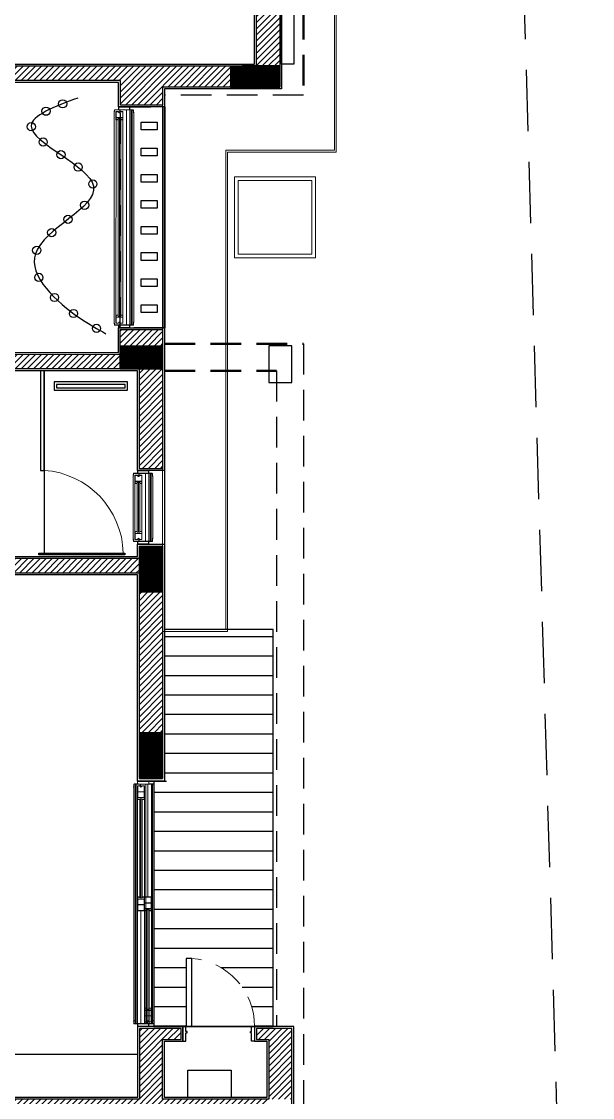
# Model space of a CAD drawing. Extents: x 233 to 569, y -241 to -74.
# Drawn here: x 301.48 to 306.14, y -186.35 to -177.58 of the extents above; entities that cross this region are included whole.
import ezdxf

# ---------------------------------------------------------------- set-up
doc = ezdxf.new("R2010")
doc.units = 0
doc.header["$MEASUREMENT"] = 0
doc.linetypes.add('TRAZOS', pattern=[0.75, 0.5, -0.25])
doc.layers.get('0').update_dxf_attribs({"linetype": 'CONTINUOUS', "lineweight": 50})
for name, color, linetype in [('00 - Muebles', 253, 'CONTINUOUS'), ('2D 00 TERRENO RETIROS', 205, 'CONTINUOUS'), ('2D N 0 PB ABER CORTE', 1, 'CONTINUOUS'), ('2D N 0 PB DECO MUEBLES', 251, 'CONTINUOUS'), ('2D N 0 PB INST SANIT ART', 7, 'CONTINUOUS'), ('2D N 0 PB MUROS MAMP', 1, 'CONTINUOUS'), ('2D N 0 PB MUROS MAMP HATCH', 10, 'CONTINUOUS'), ('2D N 0 PB MUROS REVOQUES', 7, 'CONTINUOUS'), ('2D N 0 PB PROYECCIONES', 7, 'CONTINUOUS'), ('2D N 0 PB REVESTIMIENTO MURETE PIEDRA', 5, 'CONTINUOUS'), ('2D N 0 PB SOLADO DECK EXTERIOR', 9, 'CONTINUOUS'), ('2D N 00 EST PL COL BORDES', 7, 'CONTINUOUS'), ('2D N 00 EST PL COL HATCH', 92, 'CONTINUOUS')]:
    doc.layers.add(name, color=color, linetype=linetype)
for name, color, linetype, lineweight in [('2D N 0 PB ABER VISTA', 1, 'CONTINUOUS', 9), ('2D N 0 PB CIELORRASOS LINEAS', 172, 'CONTINUOUS', 9), ('2D N 0 PB SOLADO PERIMETRAL EXTERIOR', 254, 'CONTINUOUS', 9)]:
    doc.layers.add(name, color=color, linetype=linetype, lineweight=lineweight)
pattern_1 = [(45, (280.611325, -54.484004), (-0.025, 0.025), [])]

msp = doc.modelspace()

# ---------------------------------------------------------------- hatches: boundary and pattern name
at = {"layer": '2D N 0 PB MUROS MAMP HATCH'}
h = msp.add_hatch(dxfattribs=at)
h.set_pattern_fill('JIS_WOOD', color=256, scale=0.05)
h.set_pattern_definition([(45, (280.679685, -56.111982), (-0.025, 0.025), [])])
h.paths.add_polyline_path([(303.3984, -177.9466), (303.5884, -177.9466), (303.5884, -177.1486), (303.3984, -177.1486)])
h = msp.add_hatch(dxfattribs=at)
h.set_pattern_fill('JIS_WOOD', color=256, scale=0.05)
h.set_pattern_definition(pattern_1)
h.paths.add_polyline_path([(302.2888, -178.0654), (302.2888, -178.2654), (302.6327, -178.2654), (302.6327, -178.1189), (303.188, -178.1199), (303.188, -177.9464), (300.1885, -177.9454), (300.1885, -178.0654)])
h = msp.add_hatch(dxfattribs=at)
h.set_pattern_fill('JIS_WOOD', color=256, scale=0.05)
h.set_pattern_definition(pattern_1)
h.paths.add_polyline_path([(302.6338, -180.0954), (302.2887, -180.0954), (302.2887, -180.2271), (302.6338, -180.2271)])
h = msp.add_hatch(dxfattribs=at)
h.set_pattern_fill('JIS_WOOD', color=256, scale=0.05)
h.set_pattern_definition(pattern_1)
h.paths.add_polyline_path([(300.266, -180.2954), (300.246, -180.2954), (300.1832, -180.2954), (300.1832, -180.4154), (302.2887, -180.4154), (302.2887, -180.2954)])
h = msp.add_hatch(dxfattribs=at)
h.set_pattern_fill('JIS_WOOD', color=256, scale=0.05)
h.set_pattern_definition(pattern_1)
h.paths.add_polyline_path([(302.4438, -181.2289), (302.6338, -181.2289), (302.6338, -180.4171), (302.4438, -180.4171)])
h = msp.add_hatch(dxfattribs=at)
h.set_pattern_fill('JIS_WOOD', color=256, scale=0.05)
h.set_pattern_definition(pattern_1)
h.paths.add_polyline_path([(300.3408, -181.9589), (300.3408, -182.0789), (302.4438, -182.0789), (302.4438, -181.9589)])
h = msp.add_hatch(dxfattribs=at)
h.set_pattern_fill('JIS_WOOD', color=256, scale=0.05)
h.set_pattern_definition(pattern_1)
h.paths.add_polyline_path([(302.6338, -182.2324), (302.4438, -182.2324), (302.4438, -183.3803), (302.6338, -183.3803)])
h = msp.add_hatch(dxfattribs=at)
h.set_pattern_fill('JIS_WOOD', color=256, scale=0.05)
h.set_pattern_definition([(45, (302.563596, -186.29379), (-0.025, 0.025), [])])
h.paths.add_polyline_path([(302.4438, -186.3677), (300.177, -186.3677), (300.177, -186.5577), (303.4984, -186.5577), (303.4984, -186.3677), (302.6338, -186.3677), (302.6338, -185.88), (302.7838, -185.88), (302.7838, -185.79), (302.4438, -185.79)])
h = msp.add_hatch(dxfattribs=at)
h.set_pattern_fill('JIS_WOOD', color=256, scale=0.05)
h.set_pattern_definition(pattern_1)
h.paths.add_polyline_path([(303.6884, -185.79), (303.4984, -185.79), (303.3989, -185.79), (303.3989, -185.88), (303.4984, -185.88), (303.4984, -186.3677), (303.6884, -186.3677)])
at = {"layer": '2D N 0 PB SOLADO DECK EXTERIOR'}
h = msp.add_hatch(dxfattribs=at)
h.set_pattern_fill('LINE', color=256, scale=0.05)
h.set_pattern_definition([(0, (280.61132, -54.484), (0, 0.15875), [])])
h.paths.add_polyline_path([(303.5339, -182.5393), (302.6488, -182.5393), (302.6488, -183.775), (302.5631, -183.775), (302.5631, -185.775), (302.8262, -185.775), (302.8262, -185.2192), (302.8712, -185.2192, -0.390764), (303.3839, -185.775), (303.5339, -185.775)])
at = {"layer": '2D N 00 EST PL COL HATCH'}
h = msp.add_hatch(dxfattribs=at)
h.set_pattern_fill('NET', color=256, scale=0.002, angle=90)
h.set_pattern_definition([(90, (280.679709, -54.566724), (-0.00635, 2e-18), []), (180, (280.679709, -54.566724), (-2e-18, -0.00635), [])])
h.paths.add_polyline_path([(303.5884, -177.9466), (303.1884, -177.9466), (303.1884, -178.119), (303.5884, -178.119)])
h = msp.add_hatch(dxfattribs=at)
h.set_pattern_fill('NET', color=256, scale=0.002, angle=90)
h.set_pattern_definition([(90, (279.725062, -56.847218), (-0.00635, 2e-18), []), (180, (279.725062, -56.847218), (-2e-18, -0.00635), [])])
h.paths.add_polyline_path([(302.6338, -180.2271), (302.2887, -180.2271), (302.2887, -180.4154), (302.6338, -180.4154)])
h = msp.add_hatch(dxfattribs=at)
h.set_pattern_fill('NET', color=256, scale=0.002, angle=90)
h.set_pattern_definition([(90, (279.725062, -58.597486), (-0.00635, 2e-18), []), (180, (279.725062, -58.597486), (-2e-18, -0.00635), [])])
h.paths.add_polyline_path([(302.6338, -181.8589), (302.4438, -181.8589), (302.4438, -182.2324), (302.6338, -182.2324)])
h = msp.add_hatch(dxfattribs=at)
h.set_pattern_fill('NET', color=256, scale=0.002, angle=90)
h.set_pattern_definition([(90, (279.725062, -60.11896), (-0.00635, 2e-18), []), (180, (279.725062, -60.11896), (-2e-18, -0.00635), [])])
h.paths.add_polyline_path([(302.6338, -183.3803), (302.4438, -183.3803), (302.4438, -183.7539), (302.6338, -183.7539)])

# ---------------------------------------------------------------- linework, layer by layer
at = {"linetype": 'TRAZOS', "ltscale": 0.5}
for p, q in [((303.7833, -168.8564), (303.7834, -178.1839)), ((302.6488, -180.2121), (303.7834, -180.2121)), ((302.6488, -180.4321), (303.5634, -180.4321))]:
    msp.add_line(p, q, dxfattribs=at)
at = {"color": 252, "true_color": 0x939598}
msp.add_line((302.6477, -178.2804), (302.6476, -180.0804), dxfattribs=at)
msp.add_line((302.6477, -178.2804), (302.6476, -180.0804), dxfattribs=at)
msp.add_lwpolyline([(303.2745, -178.0399), (303.2746, -178.0399)])
at = {"layer": '00 - Muebles'}
msp.add_lwpolyline([(303.4984, -180.5271), (303.6884, -180.5271), (303.6884, -180.2271), (303.4984, -180.2271)], close=True, dxfattribs=at)
at = {"layer": '2D 00 TERRENO RETIROS', "color": 252, "linetype": 'TRAZOS', "true_color": 0x939598}
msp.add_lwpolyline([(305.3769, -168.2415), (305.3769, -170.4808), (306.1389, -196.4174), (283.761, -193.0815), (283.761, -165.9198)], dxfattribs=at)
at = {"layer": '2D N 0 PB ABER CORTE'}
msp.add_line((302.8262, -185.775), (302.8712, -185.775), dxfattribs=at)
for points in [[(302.5885, -178.4674), (302.458, -178.4674), (302.458, -178.4047), (302.5885, -178.4047)], [(302.5889, -178.68), (302.4585, -178.68), (302.4585, -178.6174), (302.5889, -178.6174)], [(302.5889, -178.8927), (302.4585, -178.8927), (302.4585, -178.83), (302.5889, -178.83)], [(302.5885, -179.1054), (302.458, -179.1054), (302.458, -179.0427), (302.5885, -179.0427)], [(302.5889, -179.318), (302.4585, -179.318), (302.4585, -179.2554), (302.5889, -179.2554)], [(302.5889, -179.5307), (302.4585, -179.5307), (302.4585, -179.468), (302.5889, -179.468)], [(302.5889, -179.7434), (302.4585, -179.7434), (302.4585, -179.6807), (302.5889, -179.6807)], [(302.588, -179.956), (302.4575, -179.956), (302.4575, -179.8934), (302.588, -179.8934)], [(302.8262, -185.775), (302.8712, -185.775), (302.8712, -185.2192), (302.8262, -185.2192)], [(302.8338, -185.815), (302.8238, -185.815), (302.8238, -185.775), (302.7988, -185.775), (302.7988, -185.895), (302.8238, -185.895), (302.8238, -185.825), (302.8338, -185.825)], [(303.3489, -185.815), (303.3589, -185.815), (303.3589, -185.775), (303.3839, -185.775), (303.3839, -185.895), (303.3589, -185.895), (303.3589, -185.825), (303.3489, -185.825)]]:
    msp.add_lwpolyline(points, close=True, dxfattribs=at)
at = {"layer": '2D N 0 PB ABER VISTA', "color": 251}
for p, q in [((302.2378, -180.0341), (302.2378, -178.3275)), ((302.338, -180.0567), (302.338, -178.305)), ((302.3662, -180.0567), (302.3662, -178.305)), ((302.376, -180.0567), (302.376, -178.305)), ((302.3862, -180.0567), (302.3862, -178.305)), ((302.3979, -180.0341), (302.3979, -178.3275)), ((302.2525, -179.9765), (302.2535, -178.3852)), ((302.3094, -179.9765), (302.3094, -178.3852)), ((302.3928, -181.7967), (302.3928, -181.291)), ((302.493, -181.8193), (302.493, -181.2684)), ((302.5212, -181.8193), (302.5212, -181.2684)), ((302.531, -181.8193), (302.531, -181.2684)), ((302.5412, -181.8193), (302.5412, -181.2684)), ((302.5529, -181.7967), (302.5529, -181.291)), ((302.4075, -181.7391), (302.4078, -181.3486)), ((302.4644, -181.7391), (302.4644, -181.3486)), ((302.3976, -185.727), (302.3976, -183.823)), ((302.4087, -185.7504), (302.4087, -183.7996)), ((302.4189, -185.7504), (302.4189, -183.7996)), ((302.4956, -185.2187), (302.4956, -183.7996)), ((302.5135, -184.7187), (302.5135, -183.7996)), ((302.5424, -185.275), (302.5424, -183.7996)), ((302.5524, -185.7504), (302.5524, -183.7996)), ((302.5631, -185.727), (302.5631, -183.8231)), ((302.4288, -185.7504), (302.4288, -183.9256)), ((302.4856, -185.7504), (302.4856, -183.9256)), ((302.4569, -185.7504), (302.4569, -184.8313)), ((302.4956, -185.7504), (302.4956, -184.8313)), ((302.5424, -185.7504), (302.5424, -184.775)), ((302.398, -185.7269), (302.4185, -185.7269)), ((302.5627, -185.7269), (302.5422, -185.7269))]:
    msp.add_line(p, q, dxfattribs=at)
at = {"layer": '2D N 0 PB ABER VISTA', "color": 1}
for p, q in [((302.2845, -178.305), (302.2432, -178.305)), ((302.2727, -178.3029), (302.2437, -178.3029)), ((302.3662, -178.2804), (302.2737, -178.2804)), ((302.2737, -178.2804), (302.2737, -178.3019)), ((302.2737, -178.3014), (302.2737, -178.3019)), ((302.2755, -178.3188), (302.2755, -178.3266)), ((302.2758, -178.2824), (302.2758, -178.3024)), ((302.3641, -178.2824), (302.2758, -178.2824)), ((302.2765, -178.3183), (302.276, -178.3183)), ((302.2763, -178.3029), (302.3636, -178.3029)), ((302.2763, -178.3276), (302.2814, -178.3285)), ((302.277, -178.3262), (302.277, -178.3188)), ((302.2814, -178.327), (302.277, -178.3262)), ((302.2855, -178.3263), (302.2814, -178.327)), ((302.2814, -178.3285), (302.2865, -178.3276)), ((302.2855, -178.306), (302.2855, -178.3263)), ((302.2874, -178.3266), (302.2874, -178.306)), ((302.2884, -178.305), (302.3513, -178.305)), ((302.2884, -178.305), (302.3925, -178.305)), ((302.3542, -178.305), (302.3925, -178.305)), ((302.3582, -178.3029), (302.3636, -178.3029)), ((302.3641, -178.3024), (302.3641, -178.2824)), ((302.3662, -178.3019), (302.3662, -178.2804)), ((302.3662, -178.3014), (302.3662, -178.3019)), ((302.392, -178.3029), (302.3672, -178.3029)), ((302.3672, -178.3029), (302.3844, -178.3029)), ((302.3672, -178.3029), (302.392, -178.3029)), ((302.2845, -180.0567), (302.2432, -180.0567)), ((302.2727, -180.0587), (302.2437, -180.0587)), ((302.2737, -180.0813), (302.2737, -180.0598)), ((302.2737, -180.0603), (302.2737, -180.0598)), ((302.3662, -180.0813), (302.2737, -180.0813)), ((302.2755, -180.0429), (302.2755, -180.035)), ((302.2758, -180.0792), (302.2758, -180.0592)), ((302.3641, -180.0792), (302.2758, -180.0792)), ((302.2765, -180.0434), (302.276, -180.0434)), ((302.2763, -180.034), (302.2814, -180.0331)), ((302.2763, -180.0587), (302.3636, -180.0587)), ((302.2814, -180.0347), (302.277, -180.0355)), ((302.277, -180.0355), (302.277, -180.0429)), ((302.2814, -180.0331), (302.2865, -180.034)), ((302.2855, -180.0354), (302.2814, -180.0347)), ((302.2855, -180.0557), (302.2855, -180.0354)), ((302.2874, -180.035), (302.2874, -180.0557)), ((302.2884, -180.0567), (302.3513, -180.0567)), ((302.2884, -180.0567), (302.3925, -180.0567)), ((302.3542, -180.0567), (302.3925, -180.0567)), ((302.3582, -180.0587), (302.3636, -180.0587)), ((302.3641, -180.0592), (302.3641, -180.0792)), ((302.3662, -180.0603), (302.3662, -180.0598)), ((302.3662, -180.0598), (302.3662, -180.0813)), ((302.392, -180.0587), (302.3672, -180.0587)), ((302.3672, -180.0587), (302.3844, -180.0587)), ((302.3672, -180.0587), (302.392, -180.0587)), ((302.4395, -181.2684), (302.3982, -181.2684)), ((302.4277, -181.2664), (302.3988, -181.2664)), ((302.5212, -181.2439), (302.4288, -181.2439)), ((302.4288, -181.2439), (302.4288, -181.2654)), ((302.4288, -181.2649), (302.4288, -181.2654)), ((302.4305, -181.2823), (302.4305, -181.2901)), ((302.4308, -181.2459), (302.4308, -181.2659)), ((302.5191, -181.2459), (302.4308, -181.2459)), ((302.4315, -181.2818), (302.431, -181.2818)), ((302.4313, -181.2664), (302.5186, -181.2664)), ((302.4313, -181.2911), (302.4364, -181.292)), ((302.432, -181.2897), (302.432, -181.2823)), ((302.4364, -181.2904), (302.432, -181.2897)), ((302.4405, -181.2897), (302.4364, -181.2904)), ((302.4364, -181.292), (302.4415, -181.2911)), ((302.4405, -181.2695), (302.4405, -181.2897)), ((302.4424, -181.2901), (302.4424, -181.2695)), ((302.4434, -181.2684), (302.5063, -181.2684)), ((302.4434, -181.2684), (302.5475, -181.2684)), ((302.5092, -181.2684), (302.5475, -181.2684)), ((302.5132, -181.2664), (302.5186, -181.2664)), ((302.5191, -181.2659), (302.5191, -181.2459)), ((302.5212, -181.2654), (302.5212, -181.2439)), ((302.5212, -181.2649), (302.5212, -181.2654)), ((302.547, -181.2664), (302.5222, -181.2664)), ((302.5222, -181.2664), (302.5394, -181.2664)), ((302.5222, -181.2664), (302.547, -181.2664)), ((302.4395, -181.8193), (302.3982, -181.8193)), ((302.4277, -181.8213), (302.3988, -181.8213)), ((302.4288, -181.8439), (302.4288, -181.8224)), ((302.4288, -181.8229), (302.4288, -181.8224)), ((302.5212, -181.8439), (302.4288, -181.8439)), ((302.4305, -181.8055), (302.4305, -181.7976)), ((302.4308, -181.8418), (302.4308, -181.8218)), ((302.5191, -181.8418), (302.4308, -181.8418)), ((302.4315, -181.806), (302.431, -181.806)), ((302.4313, -181.7966), (302.4364, -181.7957)), ((302.4313, -181.8213), (302.5186, -181.8213)), ((302.4364, -181.7973), (302.432, -181.7981)), ((302.432, -181.7981), (302.432, -181.8055)), ((302.4364, -181.7957), (302.4415, -181.7966)), ((302.4405, -181.798), (302.4364, -181.7973)), ((302.4405, -181.8183), (302.4405, -181.798)), ((302.4424, -181.7976), (302.4424, -181.8183)), ((302.4434, -181.8193), (302.5063, -181.8193)), ((302.4434, -181.8193), (302.5475, -181.8193)), ((302.5092, -181.8193), (302.5475, -181.8193)), ((302.5132, -181.8213), (302.5186, -181.8213)), ((302.5191, -181.8218), (302.5191, -181.8418)), ((302.5212, -181.8229), (302.5212, -181.8224)), ((302.5212, -181.8224), (302.5212, -181.8439)), ((302.547, -181.8213), (302.5222, -181.8213)), ((302.5222, -181.8213), (302.5394, -181.8213)), ((302.5222, -181.8213), (302.547, -181.8213)), ((302.4277, -183.7975), (302.403, -183.7975)), ((302.4277, -183.7975), (302.4105, -183.7975)), ((302.4367, -183.7975), (302.4313, -183.7975)), ((302.5212, -183.796), (302.5212, -183.7965)), ((302.5066, -185.7504), (302.4024, -185.7504)), ((302.4407, -185.7504), (302.4024, -185.7504)), ((302.4277, -185.7525), (302.403, -185.7525)), ((302.403, -185.7525), (302.4277, -185.7525)), ((302.4277, -185.7525), (302.4105, -185.7525)), ((302.4288, -185.7535), (302.4288, -185.775)), ((302.4288, -185.754), (302.4288, -185.7535)), ((302.4288, -185.775), (302.5212, -185.775)), ((302.4308, -185.753), (302.4308, -185.773)), ((302.4308, -185.773), (302.5191, -185.773)), ((302.4367, -185.7525), (302.4313, -185.7525)), ((302.5186, -185.7525), (302.4313, -185.7525)), ((302.5066, -185.7504), (302.4436, -185.7504)), ((302.5076, -185.7288), (302.5076, -185.7494)), ((302.5135, -185.7269), (302.5084, -185.7278)), ((302.5094, -185.7292), (302.5135, -185.7284)), ((302.5094, -185.7494), (302.5094, -185.7292)), ((302.5104, -185.7504), (302.5583, -185.7504)), ((302.5186, -185.7278), (302.5135, -185.7269)), ((302.5135, -185.7284), (302.5179, -185.7292)), ((302.5179, -185.7292), (302.5179, -185.7366)), ((302.5184, -185.7371), (302.5189, -185.7371)), ((302.5191, -185.773), (302.5191, -185.753)), ((302.5195, -185.7366), (302.5195, -185.7288)), ((302.5212, -185.754), (302.5212, -185.7535)), ((302.5212, -185.775), (302.5212, -185.7535)), ((302.5577, -185.7525), (302.5222, -185.7525)), ((302.533, -185.7525), (302.5577, -185.7525))]:
    msp.add_line(p, q, dxfattribs=at)
at = {"layer": '2D N 0 PB ABER VISTA'}
for p, q in [((302.2528, -178.3852), (302.2528, -178.3183)), ((302.2731, -178.3183), (302.2528, -178.3183)), ((302.2543, -178.3198), (302.2731, -178.3198)), ((302.2543, -178.3198), (302.2543, -178.3657)), ((302.2731, -178.3183), (302.2731, -178.3198)), ((302.2892, -178.3183), (302.3096, -178.3183)), ((302.2892, -178.3183), (302.2892, -178.3198)), ((302.3081, -178.3198), (302.2892, -178.3198)), ((302.3081, -178.3657), (302.3081, -178.3198)), ((302.3096, -178.3183), (302.3096, -178.3852)), ((302.2713, -178.3852), (302.2528, -178.3852)), ((302.2543, -178.3693), (302.2543, -178.3826)), ((302.2553, -178.3667), (302.307, -178.3667)), ((302.2553, -178.3667), (302.307, -178.3667)), ((302.307, -178.3683), (302.2553, -178.3683)), ((302.307, -178.3683), (302.2553, -178.3683)), ((302.2553, -178.3836), (302.2713, -178.3836)), ((302.2713, -178.3773), (302.2916, -178.3773)), ((302.2713, -178.3773), (302.2713, -178.3852)), ((302.2713, -179.9765), (302.2713, -178.3852)), ((302.2814, -179.9844), (302.2814, -178.3773)), ((302.2916, -178.3773), (302.2916, -178.3852)), ((302.2916, -178.3836), (302.307, -178.3836)), ((302.2916, -179.9765), (302.2916, -178.3852)), ((302.3096, -178.3852), (302.2916, -178.3852)), ((302.3081, -178.3826), (302.3081, -178.3693)), ((302.2713, -179.9765), (302.2528, -179.9765)), ((302.2528, -179.9765), (302.2528, -180.0434)), ((302.2543, -179.9924), (302.2543, -179.9791)), ((302.2543, -180.0418), (302.2543, -179.996)), ((302.2553, -179.978), (302.2713, -179.978)), ((302.307, -179.9934), (302.2553, -179.9934)), ((302.307, -179.9934), (302.2553, -179.9934)), ((302.2553, -179.9949), (302.307, -179.9949)), ((302.2553, -179.9949), (302.307, -179.9949)), ((302.2713, -179.9844), (302.2713, -179.9765)), ((302.2713, -179.9844), (302.2916, -179.9844)), ((302.2916, -179.9844), (302.2916, -179.9765)), ((302.3096, -179.9765), (302.2916, -179.9765)), ((302.2916, -179.978), (302.307, -179.978)), ((302.3081, -179.9791), (302.3081, -179.9924)), ((302.3081, -179.996), (302.3081, -180.0418)), ((302.3096, -180.0434), (302.3096, -179.9765)), ((302.2731, -180.0434), (302.2528, -180.0434)), ((302.2543, -180.0418), (302.2731, -180.0418)), ((302.2731, -180.0434), (302.2731, -180.0418)), ((302.3081, -180.0418), (302.2892, -180.0418)), ((302.2892, -180.0434), (302.2892, -180.0418)), ((302.2892, -180.0434), (302.3096, -180.0434)), ((302.4078, -181.3486), (302.4078, -181.2818)), ((302.4281, -181.2818), (302.4078, -181.2818)), ((302.4093, -181.2833), (302.4281, -181.2833)), ((302.4093, -181.2833), (302.4093, -181.3292)), ((302.4281, -181.2818), (302.4281, -181.2833)), ((302.4442, -181.2818), (302.4646, -181.2818)), ((302.4442, -181.2818), (302.4442, -181.2833)), ((302.4631, -181.2833), (302.4442, -181.2833)), ((302.4631, -181.3292), (302.4631, -181.2833)), ((302.4646, -181.2818), (302.4646, -181.3486)), ((302.4263, -181.3486), (302.4078, -181.3486)), ((302.4093, -181.3328), (302.4093, -181.3461)), ((302.4103, -181.3302), (302.462, -181.3302)), ((302.4103, -181.3302), (302.462, -181.3302)), ((302.462, -181.3317), (302.4103, -181.3317)), ((302.462, -181.3317), (302.4103, -181.3317)), ((302.4103, -181.3471), (302.4263, -181.3471)), ((302.4263, -181.3407), (302.4466, -181.3407)), ((302.4263, -181.3407), (302.4263, -181.3486)), ((302.4263, -181.7391), (302.4263, -181.3486)), ((302.4365, -181.747), (302.4365, -181.3407)), ((302.4466, -181.3407), (302.4466, -181.3486)), ((302.4466, -181.3471), (302.462, -181.3471)), ((302.4466, -181.7391), (302.4466, -181.3486)), ((302.4646, -181.3486), (302.4466, -181.3486)), ((302.4631, -181.3461), (302.4631, -181.3328)), ((302.4263, -181.7391), (302.4078, -181.7391)), ((302.4078, -181.7391), (302.4078, -181.806)), ((302.4093, -181.755), (302.4093, -181.7417)), ((302.4093, -181.8044), (302.4093, -181.7586)), ((302.4103, -181.7406), (302.4263, -181.7406)), ((302.462, -181.756), (302.4103, -181.756)), ((302.462, -181.756), (302.4103, -181.756)), ((302.4103, -181.7575), (302.462, -181.7575)), ((302.4103, -181.7575), (302.462, -181.7575)), ((302.4263, -181.747), (302.4263, -181.7391)), ((302.4263, -181.747), (302.4466, -181.747)), ((302.4466, -181.747), (302.4466, -181.7391)), ((302.4646, -181.7391), (302.4466, -181.7391)), ((302.4466, -181.7406), (302.462, -181.7406)), ((302.4631, -181.7417), (302.4631, -181.755)), ((302.4631, -181.7586), (302.4631, -181.8044)), ((302.4646, -181.806), (302.4646, -181.7391)), ((302.4281, -181.806), (302.4078, -181.806)), ((302.4093, -181.8044), (302.4281, -181.8044)), ((302.4281, -181.806), (302.4281, -181.8044)), ((302.4631, -181.8044), (302.4442, -181.8044)), ((302.4442, -181.806), (302.4442, -181.8044)), ((302.4442, -181.806), (302.4646, -181.806)), ((302.4288, -183.775), (302.5212, -183.775)), ((302.4288, -183.7965), (302.4288, -183.775)), ((302.5212, -183.775), (302.5212, -183.7965)), ((302.451, -183.7996), (302.4024, -183.7996)), ((302.403, -183.7975), (302.4277, -183.7975)), ((302.4288, -183.796), (302.4288, -183.7965)), ((302.4288, -183.8129), (302.4288, -183.9256)), ((302.4491, -183.8129), (302.4288, -183.8129)), ((302.4303, -183.8144), (302.4491, -183.8144)), ((302.4303, -183.8603), (302.4303, -183.8144)), ((302.4303, -183.9061), (302.4303, -183.8639)), ((302.483, -183.8613), (302.4313, -183.8613)), ((302.4313, -183.8629), (302.483, -183.8629)), ((302.4491, -183.8129), (302.4491, -183.8144)), ((302.451, -183.8212), (302.451, -183.7996)), ((302.4569, -183.8231), (302.4518, -183.8222)), ((302.4528, -183.7996), (302.4528, -183.8209)), ((302.5066, -183.7996), (302.4528, -183.7996)), ((302.4528, -183.8209), (302.4569, -183.8216)), ((302.4569, -183.8216), (302.4613, -183.8208)), ((302.462, -183.8222), (302.4569, -183.8231)), ((302.4613, -183.8208), (302.4613, -183.8134)), ((302.4618, -183.8129), (302.4623, -183.8129)), ((302.4629, -183.8134), (302.4629, -183.8212)), ((302.4652, -183.8129), (302.4856, -183.8129)), ((302.4652, -183.8129), (302.4652, -183.8144)), ((302.4841, -183.8144), (302.4652, -183.8144)), ((302.4841, -183.8144), (302.4841, -183.8603)), ((302.4841, -183.8639), (302.4841, -183.9061)), ((302.4856, -183.9256), (302.4856, -183.8129)), ((302.5066, -183.7996), (302.5583, -183.7996)), ((302.5577, -183.7975), (302.5222, -183.7975)), ((302.533, -183.7975), (302.5577, -183.7975)), ((302.4288, -183.9256), (302.4468, -183.9256)), ((302.4303, -183.923), (302.4303, -183.9097)), ((302.483, -183.9071), (302.4313, -183.9071)), ((302.4313, -183.9087), (302.483, -183.9087)), ((302.4468, -183.924), (302.4313, -183.924)), ((302.4468, -183.9177), (302.4468, -183.9256)), ((302.467, -183.9177), (302.4468, -183.9177)), ((302.4468, -183.9256), (302.4468, -184.7266)), ((302.4569, -183.9177), (302.4569, -184.7266)), ((302.467, -183.9177), (302.467, -183.9256)), ((302.483, -183.924), (302.467, -183.924)), ((302.467, -183.9256), (302.467, -184.7266)), ((302.467, -183.9256), (302.4856, -183.9256)), ((302.4841, -183.9097), (302.4841, -183.923)), ((302.4288, -184.7187), (302.4468, -184.7187)), ((302.4288, -184.8313), (302.4288, -184.7187)), ((302.4303, -184.7212), (302.4303, -184.7346)), ((302.4303, -184.7381), (302.4303, -184.7803)), ((302.4468, -184.7202), (302.4313, -184.7202)), ((302.4313, -184.7356), (302.483, -184.7356)), ((302.483, -184.7371), (302.4313, -184.7371)), ((302.4468, -184.7266), (302.4468, -184.7187)), ((302.467, -184.7266), (302.4468, -184.7266)), ((302.467, -184.7266), (302.467, -184.7187)), ((302.467, -184.7187), (302.4856, -184.7187)), ((302.483, -184.7202), (302.467, -184.7202)), ((302.4841, -184.7346), (302.4841, -184.7212)), ((302.4841, -184.7803), (302.4841, -184.7381)), ((302.4854, -184.7187), (302.4854, -184.8313)), ((302.5057, -184.7187), (302.4854, -184.7187)), ((302.4856, -184.7187), (302.4856, -184.8313)), ((302.4869, -184.7202), (302.5057, -184.7202)), ((302.4869, -184.7661), (302.4869, -184.7202)), ((302.5057, -184.7187), (302.5422, -184.7187)), ((302.5407, -184.7202), (302.5057, -184.7202)), ((302.5407, -184.7202), (302.5407, -184.7661)), ((302.5422, -184.8313), (302.5422, -184.7187)), ((302.4856, -184.8313), (302.4288, -184.8313)), ((302.4303, -184.7839), (302.4303, -184.8298)), ((302.4303, -184.8298), (302.4841, -184.8298)), ((302.4313, -184.7814), (302.483, -184.7814)), ((302.483, -184.7829), (302.4313, -184.7829)), ((302.4468, -184.8298), (302.4468, -184.8313)), ((302.4569, -184.8298), (302.4569, -184.8313)), ((302.467, -184.8298), (302.467, -184.8313)), ((302.4841, -184.8298), (302.4841, -184.7839)), ((302.4854, -184.8313), (302.5034, -184.8313)), ((302.4869, -184.8119), (302.4869, -184.7697)), ((302.4869, -184.8288), (302.4869, -184.8155)), ((302.5396, -184.7671), (302.4879, -184.7671)), ((302.4879, -184.7687), (302.5396, -184.7687)), ((302.5396, -184.8129), (302.4879, -184.8129)), ((302.4879, -184.8144), (302.5396, -184.8144)), ((302.5034, -184.8298), (302.4879, -184.8298)), ((302.5034, -184.8234), (302.5034, -184.8313)), ((302.5236, -184.8234), (302.5034, -184.8234)), ((302.5034, -185.7504), (302.5034, -184.8313)), ((302.5135, -185.7504), (302.5135, -184.8234)), ((302.5236, -184.8234), (302.5236, -184.8313)), ((302.5396, -184.8298), (302.5236, -184.8298)), ((302.5236, -185.7504), (302.5236, -184.8313)), ((302.5236, -184.8313), (302.5422, -184.8313)), ((302.5407, -184.7697), (302.5407, -184.8119)), ((302.5407, -184.8155), (302.5407, -184.8288)), ((302.4854, -185.6245), (302.5034, -185.6245)), ((302.4854, -185.7371), (302.4854, -185.6245)), ((302.4869, -185.627), (302.4869, -185.6403)), ((302.4869, -185.6439), (302.4869, -185.6861)), ((302.4869, -185.6897), (302.4869, -185.7356)), ((302.5034, -185.626), (302.4879, -185.626)), ((302.4879, -185.6414), (302.5396, -185.6414)), ((302.5396, -185.6429), (302.4879, -185.6429)), ((302.4879, -185.6871), (302.5396, -185.6871)), ((302.5396, -185.6887), (302.4879, -185.6887)), ((302.5034, -185.6324), (302.5034, -185.6245)), ((302.5236, -185.6324), (302.5034, -185.6324)), ((302.5236, -185.6245), (302.5422, -185.6245)), ((302.5236, -185.6324), (302.5236, -185.6245)), ((302.5396, -185.626), (302.5236, -185.626)), ((302.5407, -185.6403), (302.5407, -185.627)), ((302.5407, -185.6861), (302.5407, -185.6439)), ((302.5407, -185.7356), (302.5407, -185.6897)), ((302.5422, -185.6245), (302.5422, -185.7371)), ((302.5057, -185.7371), (302.4854, -185.7371)), ((302.4869, -185.7356), (302.5057, -185.7356)), ((302.5057, -185.7371), (302.5057, -185.7356)), ((302.5407, -185.7356), (302.5218, -185.7356)), ((302.5218, -185.7371), (302.5218, -185.7356)), ((302.5218, -185.7371), (302.5422, -185.7371))]:
    msp.add_line(p, q, dxfattribs=at)
at = {"layer": '2D N 0 PB ABER VISTA', "color": 1}
for centre, radius, start, end in [((302.3146, -178.3265), 0.0768, 163.87238, 180.77429), ((302.2388, -178.3275), 0.00102, 180.77429, 60.43845), ((302.3146, -178.3265), 0.0753, 163.98661, 180.10147), ((302.2437, -178.306), 0.00307, 90, 163.87238), ((302.2432, -178.306), 0.00102, 90, 163.98661), ((302.2727, -178.3019), 0.00102, 270, 0), ((302.276, -178.3188), 0.000512, 90, 180), ((302.2765, -178.3266), 0.00102, 180, 260), ((302.2763, -178.3024), 0.000512, 180, 270), ((302.2765, -178.3188), 0.000512, 360, 90), ((302.2845, -178.306), 0.00102, 0, 90), ((302.2863, -178.3266), 0.00102, 280, 0), ((302.2884, -178.306), 0.00102, 90, 180), ((302.3636, -178.3024), 0.000512, 270, 0), ((302.3672, -178.3019), 0.00102, 180, 270), ((302.392, -178.306), 0.00307, 16.12762, 90), ((302.3925, -178.306), 0.00102, 16.01339, 90), ((302.3211, -178.3265), 0.0753, 359.89853, 16.01339), ((302.3211, -178.3265), 0.0768, 359.22571, 16.12762), ((302.3969, -178.3275), 0.00102, 119.56155, 359.22571), ((302.2388, -180.0341), 0.00102, 299.56155, 179.22571), ((302.3146, -180.0352), 0.0768, 179.22571, 196.12762), ((302.3146, -180.0352), 0.0753, 179.89853, 196.01339), ((302.2437, -180.0557), 0.00307, 196.12762, 270), ((302.2432, -180.0557), 0.00102, 196.01339, 270), ((302.2727, -180.0598), 0.00102, 0, 90), ((302.2765, -180.035), 0.00102, 100, 180), ((302.276, -180.0429), 0.000512, 180, 270), ((302.2763, -180.0592), 0.000512, 90, 180), ((302.2765, -180.0429), 0.000512, 270, 0), ((302.2845, -180.0557), 0.00102, 270, 0), ((302.2863, -180.035), 0.00102, 0, 80), ((302.2884, -180.0557), 0.00102, 180, 270), ((302.3636, -180.0592), 0.000512, 0, 90), ((302.3672, -180.0598), 0.00102, 90, 180), ((302.392, -180.0557), 0.00307, 270, 343.87238), ((302.3925, -180.0557), 0.00102, 270, 343.98661), ((302.3211, -180.0352), 0.0753, 343.98661, 0.10147), ((302.3211, -180.0352), 0.0768, 343.87238, 0.77429), ((302.3969, -180.0341), 0.00102, 0.77429, 240.43845), ((302.4696, -181.29), 0.0768, 163.87238, 180.77429), ((302.3938, -181.291), 0.00102, 180.77429, 60.43845), ((302.4696, -181.29), 0.0753, 163.98661, 180.10147), ((302.3988, -181.2695), 0.00307, 90, 163.87238), ((302.3982, -181.2695), 0.00102, 90, 163.98661), ((302.4277, -181.2654), 0.00102, 270, 0), ((302.431, -181.2823), 0.000512, 90, 180), ((302.4315, -181.2901), 0.00102, 180, 260), ((302.4313, -181.2659), 0.000512, 180, 270), ((302.4315, -181.2823), 0.000512, 360, 90), ((302.4395, -181.2695), 0.00102, 0, 90), ((302.4414, -181.2901), 0.00102, 280, 0), ((302.4434, -181.2695), 0.00102, 90, 180), ((302.5186, -181.2659), 0.000512, 270, 0), ((302.5222, -181.2654), 0.00102, 180, 270), ((302.547, -181.2695), 0.00307, 16.12762, 90), ((302.5475, -181.2695), 0.00102, 16.01339, 90), ((302.4761, -181.29), 0.0753, 359.89853, 16.01339), ((302.4761, -181.29), 0.0768, 359.22571, 16.12762), ((302.5519, -181.291), 0.00102, 119.56155, 359.22571), ((302.3938, -181.7968), 0.00102, 299.56155, 179.22571), ((302.4696, -181.7978), 0.0768, 179.22571, 196.12762), ((302.4696, -181.7978), 0.0753, 179.89853, 196.01339), ((302.3988, -181.8183), 0.00307, 196.12762, 270), ((302.3982, -181.8183), 0.00102, 196.01339, 270), ((302.4277, -181.8224), 0.00102, 0, 90), ((302.4315, -181.7976), 0.00102, 100, 180), ((302.431, -181.8055), 0.000512, 180, 270), ((302.4313, -181.8218), 0.000512, 90, 180), ((302.4315, -181.8055), 0.000512, 270, 0), ((302.4395, -181.8183), 0.00102, 270, 0), ((302.4414, -181.7976), 0.00102, 0, 80), ((302.4434, -181.8183), 0.00102, 180, 270), ((302.5186, -181.8218), 0.000512, 0, 90), ((302.5222, -181.8224), 0.00102, 90, 180), ((302.547, -181.8183), 0.00307, 270, 343.87238), ((302.5475, -181.8183), 0.00102, 270, 343.98661), ((302.4761, -181.7978), 0.0753, 343.98661, 0.10147), ((302.4761, -181.7978), 0.0768, 343.87238, 0.77429), ((302.5519, -181.7968), 0.00102, 0.77429, 240.43845), ((302.5583, -183.8006), 0.00102, 16.01339, 90), ((302.398, -185.7279), 0.00102, 299.56155, 179.22571), ((302.4738, -185.7289), 0.0768, 179.22571, 196.12762), ((302.4738, -185.7289), 0.0753, 179.89853, 196.01339), ((302.403, -185.7494), 0.00307, 196.12762, 270), ((302.4024, -185.7494), 0.00102, 196.01339, 270), ((302.4277, -185.7535), 0.00102, 0, 90), ((302.4313, -185.753), 0.000512, 90, 180), ((302.5066, -185.7494), 0.00102, 270, 0), ((302.5086, -185.7288), 0.00102, 100, 180), ((302.5104, -185.7494), 0.00102, 180, 270), ((302.5184, -185.7366), 0.000512, 180, 270), ((302.5184, -185.7288), 0.00102, 0, 80), ((302.5186, -185.753), 0.000512, 0, 90), ((302.5189, -185.7366), 0.000512, 270, 0), ((302.5222, -185.7535), 0.00102, 90, 180), ((302.5577, -185.7494), 0.00307, 270, 343.87238), ((302.5583, -185.7494), 0.00102, 270, 343.98661), ((302.4869, -185.7289), 0.0753, 343.98661, 0.10147), ((302.4869, -185.7289), 0.0768, 343.87238, 0.77429), ((302.5627, -185.7279), 0.00102, 0.77429, 240.43845)]:
    msp.add_arc(centre, radius, start, end, dxfattribs=at)
at = {"layer": '2D N 0 PB ABER VISTA'}
for centre, radius, start, end in [((302.2553, -178.3657), 0.00102, 180, 270), ((302.2553, -178.3657), 0.00102, 180, 270), ((302.2553, -178.3693), 0.00102, 90, 180), ((302.2553, -178.3693), 0.00102, 90, 180), ((302.2553, -178.3826), 0.00102, 180, 270), ((302.307, -178.3657), 0.00102, 270, 0), ((302.307, -178.3657), 0.00102, 270, 0), ((302.307, -178.3693), 0.00102, 0, 90), ((302.307, -178.3693), 0.00102, 0, 90), ((302.307, -178.3826), 0.00102, 270, 0), ((302.2553, -179.9791), 0.00102, 90, 180), ((302.2553, -179.9924), 0.00102, 180, 270), ((302.2553, -179.9924), 0.00102, 180, 270), ((302.2553, -179.996), 0.00102, 90, 180), ((302.2553, -179.996), 0.00102, 90, 180), ((302.307, -179.9791), 0.00102, 0, 90), ((302.307, -179.9924), 0.00102, 270, 0), ((302.307, -179.9924), 0.00102, 270, 0), ((302.307, -179.996), 0.00102, 0, 90), ((302.307, -179.996), 0.00102, 0, 90), ((302.4103, -181.3292), 0.00102, 180, 270), ((302.4103, -181.3292), 0.00102, 180, 270), ((302.4103, -181.3328), 0.00102, 90, 180), ((302.4103, -181.3328), 0.00102, 90, 180), ((302.4103, -181.3461), 0.00102, 180, 270), ((302.462, -181.3292), 0.00102, 270, 0), ((302.462, -181.3292), 0.00102, 270, 0), ((302.462, -181.3328), 0.00102, 0, 90), ((302.462, -181.3328), 0.00102, 0, 90), ((302.462, -181.3461), 0.00102, 270, 0), ((302.4103, -181.7417), 0.00102, 90, 180), ((302.4103, -181.755), 0.00102, 180, 270), ((302.4103, -181.755), 0.00102, 180, 270), ((302.4103, -181.7586), 0.00102, 90, 180), ((302.4103, -181.7586), 0.00102, 90, 180), ((302.462, -181.7417), 0.00102, 0, 90), ((302.462, -181.755), 0.00102, 270, 0), ((302.462, -181.755), 0.00102, 270, 0), ((302.462, -181.7586), 0.00102, 0, 90), ((302.462, -181.7586), 0.00102, 0, 90), ((302.4738, -183.8211), 0.0768, 163.87238, 180.77429), ((302.398, -183.8221), 0.00102, 180.77429, 60.43845), ((302.4738, -183.8211), 0.0753, 163.98661, 180.10147), ((302.403, -183.8006), 0.00307, 90, 163.87238), ((302.4024, -183.8006), 0.00102, 90, 163.98661), ((302.4277, -183.7965), 0.00102, 270, 0), ((302.4313, -183.8603), 0.00102, 180, 270), ((302.4313, -183.8639), 0.00102, 90, 180), ((302.452, -183.8212), 0.00102, 180, 260), ((302.4618, -183.8134), 0.000512, 90, 180), ((302.4618, -183.8212), 0.00102, 280, 0), ((302.4623, -183.8134), 0.000512, 0, 90), ((302.483, -183.8603), 0.00102, 270, 0), ((302.483, -183.8639), 0.00102, 0, 90), ((302.5222, -183.7965), 0.00102, 180, 270), ((302.5577, -183.8006), 0.00307, 16.12762, 90), ((302.4869, -183.8211), 0.0753, 359.89853, 16.01339), ((302.4869, -183.8211), 0.0768, 359.22571, 16.12762), ((302.5627, -183.8221), 0.00102, 119.56155, 359.22571), ((302.4313, -183.9061), 0.00102, 180, 270), ((302.4313, -183.9097), 0.00102, 90, 180), ((302.4313, -183.923), 0.00102, 180, 270), ((302.483, -183.9061), 0.00102, 270, 0), ((302.483, -183.9097), 0.00102, 0, 90), ((302.483, -183.923), 0.00102, 270, 0), ((302.4313, -184.7212), 0.00102, 90, 180), ((302.4313, -184.7346), 0.00102, 180, 270), ((302.4313, -184.7381), 0.00102, 90, 180), ((302.483, -184.7212), 0.00102, 0, 90), ((302.483, -184.7346), 0.00102, 270, 0), ((302.483, -184.7381), 0.00102, 0, 90), ((302.4313, -184.7803), 0.00102, 180, 270), ((302.4313, -184.7839), 0.00102, 90, 180), ((302.483, -184.7803), 0.00102, 270, 0), ((302.483, -184.7839), 0.00102, 0, 90), ((302.4879, -184.7661), 0.00102, 180, 270), ((302.4879, -184.7697), 0.00102, 90, 180), ((302.4879, -184.8119), 0.00102, 180, 270), ((302.4879, -184.8155), 0.00102, 90, 180), ((302.4879, -184.8288), 0.00102, 180, 270), ((302.5396, -184.7661), 0.00102, 270, 0), ((302.5396, -184.7697), 0.00102, 0, 90), ((302.5396, -184.8119), 0.00102, 270, 0), ((302.5396, -184.8155), 0.00102, 0, 90), ((302.5396, -184.8288), 0.00102, 270, 0), ((302.4879, -185.627), 0.00102, 90, 180), ((302.4879, -185.6403), 0.00102, 180, 270), ((302.4879, -185.6439), 0.00102, 90, 180), ((302.4879, -185.6861), 0.00102, 180, 270), ((302.4879, -185.6897), 0.00102, 90, 180), ((302.5396, -185.627), 0.00102, 0, 90), ((302.5396, -185.6403), 0.00102, 270, 0), ((302.5396, -185.6439), 0.00102, 0, 90), ((302.5396, -185.6861), 0.00102, 270, 0), ((302.5396, -185.6897), 0.00102, 0, 90)]:
    msp.add_arc(centre, radius, start, end, dxfattribs=at)
at = {"layer": '2D N 0 PB ABER VISTA', "color": 251}
msp.add_arc((301.6222, -181.9315), 0.6903, 1.29399, 86.27503, dxfattribs=at)
at = {"layer": '2D N 0 PB ABER VISTA', "linetype": 'TRAZOS', "ltscale": 0.5}
msp.add_arc((302.8262, -185.775), 0.5577, 359.99993, 85.37499, dxfattribs=at)
at = {"layer": '2D N 0 PB CIELORRASOS LINEAS'}
msp.add_line((303.3834, -171.6633), (303.3834, -177.9316), dxfattribs=at)
at = {"layer": '2D N 0 PB DECO MUEBLES'}
msp.add_line((302.4288, -186.0027), (298.4543, -186.0027), dxfattribs=at)
for centre in [(301.819, -178.255), (301.6825, -178.3155), (301.5623, -178.4417), (301.6597, -178.5667), (301.8046, -178.6699), (301.9452, -178.7709), (302.0648, -178.9086), (301.9972, -179.0817), (301.862, -179.197), (301.7291, -179.3045), (301.6073, -179.4491), (301.6242, -179.6698), (301.7522, -179.8335), (301.9065, -179.9639), (302.0946, -180.0853)]:
    msp.add_circle(centre, 0.0335, dxfattribs=at)
msp.add_spline([(301.943, -178.208), (301.5621, -178.4365), (302.0699, -178.9272), (301.5959, -179.4771), (301.9599, -180.0017), (302.1715, -180.1286)], degree=3, dxfattribs=at)
at = {"layer": '2D N 0 PB INST SANIT ART'}
msp.add_line((301.667, -180.4346), (301.667, -181.9159), dxfattribs=at)
for points in [[(301.637, -181.2439), (301.667, -181.2439), (301.667, -180.4304), (301.637, -180.4304)], [(301.7479, -180.5898), (302.3479, -180.5898), (302.3479, -180.5213), (301.7479, -180.5213)], [(301.7679, -180.5698), (302.3279, -180.5698), (302.3279, -180.5413), (301.7679, -180.5413)], [(302.3245, -181.9159), (302.3245, -181.9305), (301.6245, -181.9305), (301.6245, -181.9159)], [(303.1926, -186.3527), (302.84, -186.3527), (302.84, -186.1305), (303.1926, -186.1305)]]:
    msp.add_lwpolyline(points, close=True, dxfattribs=at)
at = {"layer": '2D N 0 PB MUROS MAMP'}
msp.add_line((302.4288, -183.775), (302.665, -183.775), dxfattribs=at)
for points in [[(303.5884, -177.9466), (303.3984, -177.9466), (303.3981, -177.1486), (303.5881, -177.1486)], [(297.617, -177.8754), (297.807, -177.8754), (297.807, -177.9467), (303.3984, -177.9466), (303.4033, -177.9466), (303.5884, -177.9466), (303.5884, -178.1189), (302.6327, -178.1189), (302.6327, -178.2654), (302.2888, -178.2654), (302.2888, -178.0654), (297.617, -178.0654)], [(302.2887, -180.2954), (302.2887, -180.0954), (302.6338, -180.0954), (302.6338, -181.2289), (302.4438, -181.2289), (302.4438, -180.4154), (299.387, -180.4154), (299.387, -181.9589), (299.5108, -181.9589), (299.5108, -182.0789), (298.4393, -182.0789), (298.4393, -182.1789), (298.3193, -182.1789), (298.3193, -182.0789), (297.617, -182.0789), (297.617, -181.8589), (297.737, -181.8589), (297.737, -181.9589), (299.267, -181.9589), (299.267, -180.4154), (297.737, -180.4154), (297.737, -181.0289), (297.617, -181.0289), (297.617, -180.2954)], [(302.4438, -182.0789), (300.3408, -182.0789), (300.3408, -181.9589), (302.4438, -181.9589), (302.4438, -181.8589), (302.6338, -181.8589), (302.6338, -183.3803), (302.4438, -183.3803)]]:
    msp.add_lwpolyline(points, close=True, dxfattribs=at)
for points in [[(303.5033, -177.9466), (303.5033, -177.9466), (303.2833, -177.9466)], [(303.4984, -185.88), (303.4984, -186.3677), (302.6338, -186.3677), (302.6338, -185.88), (302.7838, -185.88), (302.7838, -185.79), (302.4438, -185.79), (302.4438, -186.3677), (298.4393, -186.3677), (298.4393, -183.7539), (298.2493, -183.7539), (298.2493, -184.8625), (298.1993, -184.8625), (298.1993, -184.9326), (298.2493, -184.9326), (298.2494, -186.5578), (303.6884, -186.5576), (303.6884, -185.79), (303.4984, -185.79)], [(303.4984, -185.79), (303.4984, -185.79), (303.3989, -185.79), (303.3989, -185.88), (303.4984, -185.88), (303.4984, -185.88)]]:
    msp.add_lwpolyline(points, dxfattribs=at)
at = {"layer": '2D N 0 PB MUROS REVOQUES'}
for p, q in [((302.6488, -181.2439), (302.6488, -181.8439)), ((303.3839, -185.775), (302.8262, -185.775))]:
    msp.add_line(p, q, dxfattribs=at)
for points in [[(303.3834, -177.9316), (303.3831, -177.1336), (303.6031, -177.1336), (303.6034, -178.1339)], [(303.6034, -177.9316), (303.6034, -177.9316), (303.6034, -178.1339), (302.6477, -178.1339), (302.6477, -178.2804), (302.2738, -178.2804), (302.2738, -178.0804), (297.602, -178.0804), (297.602, -177.8604), (297.822, -177.8604), (297.822, -177.9317), (303.3834, -177.9316), (303.3834, -177.9316)], [(302.2737, -180.2813), (302.2737, -180.0813), (302.6488, -180.0804), (302.6488, -181.2439), (302.4288, -181.2439), (302.4288, -180.4304), (299.402, -180.4304)], [(297.602, -180.2804), (302.2737, -180.2813)], [(302.4288, -182.0939), (300.3258, -182.0939), (300.3258, -181.9439), (302.4288, -181.9439), (302.4288, -181.8439), (302.6488, -181.8439), (302.6488, -183.775), (302.4288, -183.775), (302.4288, -182.0939)], [(303.4834, -185.895), (303.4834, -186.3527), (302.6488, -186.3527), (302.6488, -185.895), (302.7988, -185.895), (302.7988, -185.775), (302.4288, -185.775), (302.4288, -186.3527), (298.4543, -186.3527), (298.4543, -183.0939)], [(303.4834, -185.775), (303.4834, -185.775), (303.3839, -185.775), (303.3839, -185.895), (303.4834, -185.895), (303.4834, -185.895)], [(303.7034, -186.5726), (303.7034, -186.5726), (303.7034, -185.775), (303.4834, -185.775)]]:
    msp.add_lwpolyline(points, dxfattribs=at)
at = {"layer": '2D N 0 PB PROYECCIONES', "linetype": 'TRAZOS', "ltscale": 0.5}
for p, q in [((303.7832, -178.1844), (302.6477, -178.1839)), ((303.7834, -180.2104), (303.7834, -190.1632)), ((303.5634, -180.4321), (303.5634, -185.775))]:
    msp.add_line(p, q, dxfattribs=at)
msp.add_lwpolyline([(302.6486, -180.0808), (302.2884, -180.0808), (302.2888, -178.2804), (302.6489, -178.2804)], close=True, dxfattribs=at)
at = {"layer": '2D N 0 PB REVESTIMIENTO MURETE PIEDRA'}
msp.add_lwpolyline([(303.7034, -177.9316), (303.6031, -177.9316), (303.6031, -177.1336), (303.7034, -177.1336)], close=True, dxfattribs=at)
at = {"layer": '2D N 0 PB SOLADO DECK EXTERIOR', "lineweight": 9}
msp.add_line((303.5339, -182.5393), (302.6488, -182.5393), dxfattribs=at)
at = {"layer": '2D N 0 PB SOLADO DECK EXTERIOR'}
msp.add_lwpolyline([(303.5339, -182.5393), (302.6488, -182.5393), (302.6488, -183.775), (302.5631, -183.775), (302.5631, -185.775), (303.5339, -185.775)], close=True, dxfattribs=at)
at = {"layer": '2D N 0 PB SOLADO PERIMETRAL EXTERIOR', "lineweight": 9}
msp.add_line((303.5339, -185.775), (303.5339, -182.5393), dxfattribs=at)
for points in [[(303.5884, -171.6483), (304.05, -171.6483), (304.05, -178.6489), (303.1627, -178.6489), (303.1627, -182.5543), (302.6338, -182.5543), (302.6338, -178.1189), (303.5884, -178.1189)], [(303.5884, -171.6483), (304.05, -171.6483), (304.05, -178.6489), (303.1627, -178.6489), (303.1627, -182.5543), (302.6338, -182.5543), (302.6338, -178.1189), (303.5884, -178.1189)], [(303.6034, -171.6633), (304.035, -171.6633), (304.035, -178.6339), (303.1477, -178.6339), (303.1477, -182.5393), (302.6488, -182.5393), (302.6488, -178.1339), (303.6034, -178.1339)]]:
    msp.add_lwpolyline(points, close=True, dxfattribs=at)
at = {"layer": '2D N 0 PB SOLADO PERIMETRAL EXTERIOR'}
for points in [[(303.219, -178.8504), (303.879, -178.8504), (303.879, -179.5104), (303.219, -179.5104)], [(303.249, -178.8804), (303.849, -178.8804), (303.849, -179.4804), (303.249, -179.4804)]]:
    msp.add_lwpolyline(points, close=True, dxfattribs=at)
at = {"layer": '2D N 00 EST PL COL BORDES'}
for points in [[(302.2887, -180.2271), (302.6338, -180.2271), (302.6338, -180.4171), (302.2887, -180.4171)], [(302.4438, -181.8589), (302.6338, -181.8589), (302.6338, -182.2324), (302.4438, -182.2324)], [(302.4438, -183.3803), (302.6338, -183.3803), (302.6338, -183.7539), (302.4438, -183.7539)]]:
    msp.add_lwpolyline(points, close=True, dxfattribs=at)

doc.saveas('drawing.dxf')
